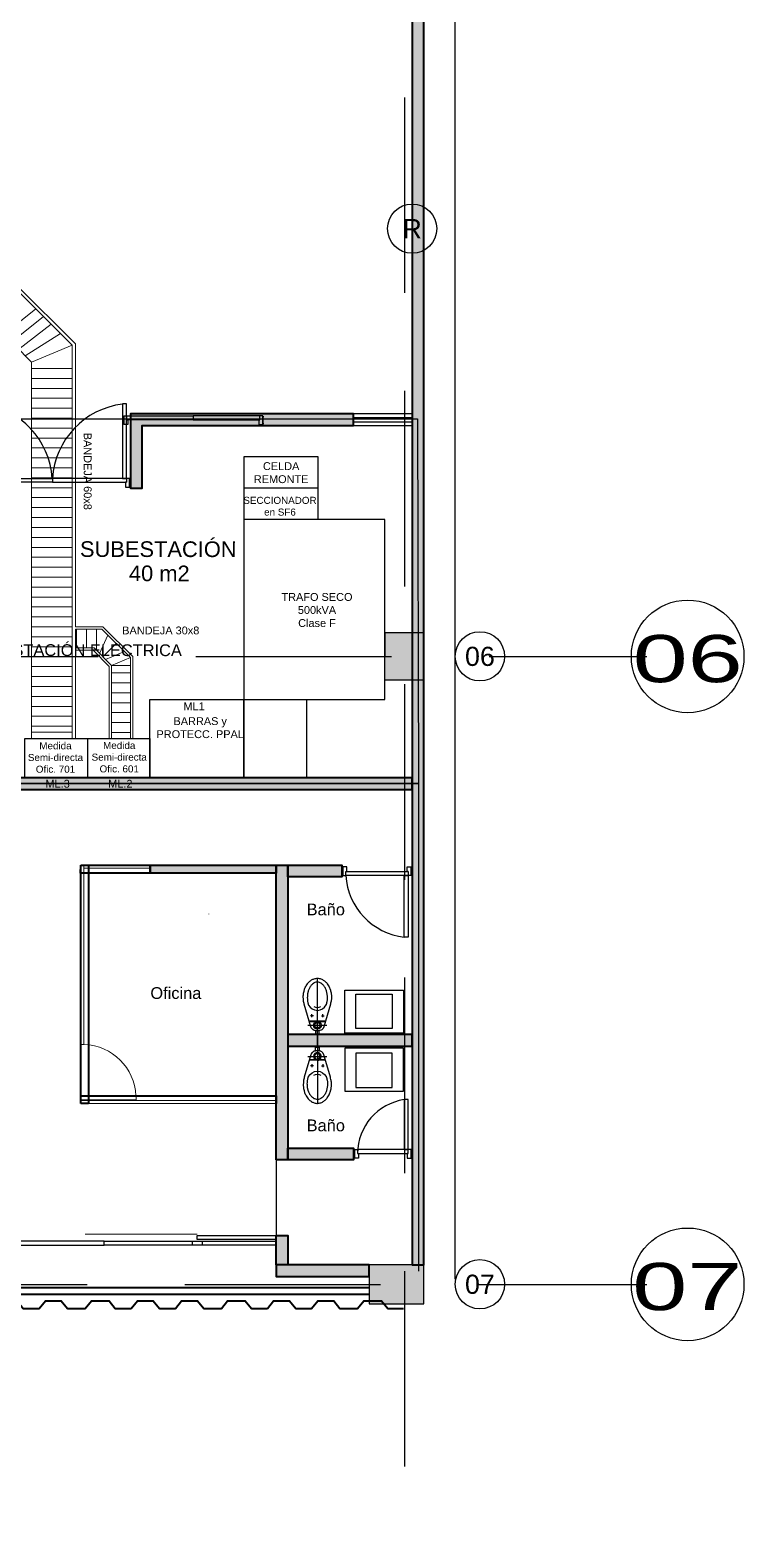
# Model space of a CAD drawing. Header units: millimetres. Extents: x -967 to 876, y -355 to 681.
# Drawn here: x 122.21 to 131.34, y -227.7 to -208.53 of the extents above; entities that cross this region are included whole.
import ezdxf
from ezdxf.enums import TextEntityAlignment as Align

# ---------------------------------------------------------------- set-up
doc = ezdxf.new("R2010")
doc.units = ezdxf.units.MM
for name, pattern in [('Center', [50.8, 31.75, -6.35, 6.35, -6.35]), ('DASHED2', [9.525, 6.35, -3.175]), ('HIDDEN', [9.525, 6.35, -3.175]), ('LÍNEAS_OCULTASX2', [0.75, 0.5, -0.25])]:
    doc.linetypes.add(name, pattern=pattern)
doc.layers.get('Defpoints').update_dxf_attribs({"color": 8})
for name, color, linetype, lineweight in [('-CN-GYD-BANDEJA TIPO ESCALERA', 140, 'Continuous', 18), ('Muro', 9, 'Continuous', 40), ('Piso', 251, 'Continuous', 30), ('RE80', 7, 'Continuous', 15), ('TEXTOS', 8, 'Continuous', 20), ('Textos 1', 7, 'Continuous', 25), ('Vidrio', 8, 'Continuous', 30)]:
    doc.layers.add(name, color=color, linetype=linetype, lineweight=lineweight)
for name, color, linetype in [('1amobla', 253, 'Continuous'), ('A-columnas', 6, 'Continuous'), ('A-HATCH CONCRETO', 8, 'Continuous'), ('A_CIRCULO DE EJES', 3, 'Continuous'), ('amobla', 2, 'Continuous'), ('AMOBLAMIENTO', 8, 'Continuous'), ('AS_GL DETECCION_PISO 2', 7, 'Continuous'), ('F-2', 8, 'Continuous'), ('GAB', 3, 'Continuous'), ('GG_PISO 1', 251, 'Continuous'), ('JCA_HATCH 254', 252, 'Continuous'), ('PROYECCION', 8, 'DASHED2')]:
    doc.layers.add(name, color=color, linetype=linetype)
doc.layers.add('PDF2_Geometría', color=7, linetype='Continuous', true_color=0x525252)
doc.styles.add('A_TEXT1', font='arial.ttf')
doc.styles.get("Standard").update_dxf_attribs({"font": 'arial.ttf'})
doc.styles.add('style2', font='arial.ttf', dxfattribs={"width": 1.5})

# ---------------------------------------------------------------- blocks, each defined once
blk = doc.blocks.new('A_B_Eje')
at = {"layer": 'A_CIRCULO DE EJES', "color": 0, "ltscale": 1.5}
blk.add_circle((0, 0), 0.0045, dxfattribs=at)
at = {"ltscale": 1.5, "style": 'A_TEXT1'}
blk.add_attdef('EJE', text='', height=0.0035, dxfattribs=at).set_placement((0, 0), align=Align.MIDDLE_CENTER)
blk = doc.blocks.new('estructura etapa 3')
at = {"layer": 'GG_PISO 1'}
h = blk.add_hatch(color=256, dxfattribs=at)
h.paths.add_polyline_path([(-91.651, -6658.124), (-91.651, -6657.624), (-92.35, -6657.624), (-92.35, -6658.124)])
h.paths.add_polyline_path([(-49.354, -6658.124), (-49.354, -6657.624), (-50.055, -6657.624), (-50.055, -6658.124)])
h.paths.add_polyline_path([(-56.053, -6658.124), (-56.053, -6657.624), (-56.753, -6657.624), (-56.753, -6658.124)])
h.paths.add_polyline_path([(-76.45, -6659.124), (-76.95, -6659.124), (-76.95, -6657.624), (-76.45, -6657.624)])
h.paths.add_polyline_path([(-83.95, -6659.124), (-84.45, -6659.124), (-84.45, -6657.624), (-83.95, -6657.624)])
h.paths.add_polyline_path([(-60.452, -6659.124), (-60.952, -6659.124), (-60.952, -6657.624), (-60.452, -6657.624)])
h.paths.add_polyline_path([(-67.95, -6659.124), (-68.45, -6659.124), (-68.45, -6657.624), (-67.95, -6657.624)])
h.paths.add_polyline_path([(-91.85, -6668.199), (-91.851, -6667.599), (-92.35, -6667.599), (-92.349, -6668.199)])
h.paths.add_polyline_path([(-49.354, -6668.199), (-49.354, -6667.599), (-49.854, -6667.599), (-49.854, -6668.199)])
h.paths.add_polyline_path([(-56.154, -6668.149), (-56.154, -6667.649), (-56.854, -6667.649), (-56.854, -6668.149)])
h.paths.add_polyline_path([(-59.952, -6667.649), (-59.952, -6668.149), (-61.452, -6668.149), (-61.452, -6667.649)])
h.paths.add_polyline_path([(-75.95, -6667.649), (-75.95, -6668.149), (-77.45, -6668.149), (-77.45, -6667.649)])
h.paths.add_polyline_path([(-68.95, -6667.649), (-68.95, -6668.149), (-67.45, -6668.149), (-67.45, -6667.649)])
h.paths.add_polyline_path([(-84.95, -6667.649), (-84.95, -6668.149), (-83.45, -6668.149), (-83.45, -6667.649)])
h.paths.add_polyline_path([(-91.85, -6676.199), (-91.85, -6675.599), (-92.349, -6675.599), (-92.349, -6676.199)])
h.paths.add_polyline_path([(-49.354, -6676.199), (-49.354, -6675.599), (-49.854, -6675.599), (-49.854, -6676.199)])
h.paths.add_polyline_path([(-56.154, -6676.149), (-56.154, -6675.649), (-56.754, -6675.649), (-56.754, -6676.149)])
h.paths.add_polyline_path([(-59.952, -6675.649), (-59.952, -6676.149), (-61.452, -6676.149), (-61.452, -6675.649)])
h.paths.add_polyline_path([(-75.95, -6675.649), (-75.95, -6676.149), (-77.45, -6676.149), (-77.45, -6675.649)])
h.paths.add_polyline_path([(-68.95, -6675.649), (-68.95, -6676.149), (-67.45, -6676.149), (-67.45, -6675.649)])
h.paths.add_polyline_path([(-84.95, -6675.649), (-84.95, -6676.149), (-83.45, -6676.149), (-83.45, -6675.649)])
h.paths.add_polyline_path([(-91.847, -6686.299), (-91.851, -6685.699), (-92.35, -6685.699), (-92.346, -6686.299)])
h.paths.add_polyline_path([(-49.354, -6686.299), (-49.354, -6685.699), (-49.854, -6685.699), (-49.854, -6686.299)])
h.paths.add_polyline_path([(-56.154, -6686.249), (-56.154, -6685.749), (-56.754, -6685.749), (-56.754, -6686.249)])
h.paths.add_polyline_path([(-59.952, -6685.749), (-59.952, -6686.249), (-61.452, -6686.249), (-61.452, -6685.749)])
h.paths.add_polyline_path([(-75.95, -6685.749), (-75.95, -6686.249), (-77.45, -6686.249), (-77.45, -6685.749)])
h.paths.add_polyline_path([(-68.95, -6685.749), (-68.95, -6686.249), (-67.45, -6686.249), (-67.45, -6685.749)])
h.paths.add_polyline_path([(-84.95, -6685.749), (-84.95, -6686.249), (-83.45, -6686.249), (-83.45, -6685.749)])
h.paths.add_polyline_path([(-49.353, -6694.294), (-49.354, -6693.699), (-49.855, -6693.699), (-49.854, -6694.294)])
h.paths.add_polyline_path([(-56.054, -6694.249), (-56.054, -6693.749), (-56.753, -6693.749), (-56.753, -6694.249)])
h.paths.add_polyline_path([(-91.651, -6694.249), (-91.651, -6693.749), (-92.35, -6693.749), (-92.35, -6694.249)])
h.paths.add_polyline_path([(-59.952, -6693.749), (-59.952, -6694.249), (-61.452, -6694.249), (-61.452, -6693.749)])
h.paths.add_polyline_path([(-75.95, -6693.749), (-75.95, -6694.249), (-77.45, -6694.249), (-77.45, -6693.749)])
h.paths.add_polyline_path([(-68.95, -6693.749), (-68.95, -6694.249), (-67.45, -6694.249), (-67.45, -6693.749)])
h.paths.add_polyline_path([(-84.95, -6693.749), (-84.95, -6694.249), (-83.45, -6694.249), (-83.45, -6693.749)])
h.paths.add_polyline_path([(-49.358, -6703.974), (-49.353, -6703.374), (-49.854, -6703.374), (-49.859, -6703.974)])
h.paths.add_polyline_path([(-56.054, -6703.924), (-56.054, -6703.424), (-56.753, -6703.424), (-56.753, -6703.924)])
h.paths.add_polyline_path([(-67.95, -6704.924), (-67.95, -6703.424), (-68.45, -6703.424), (-68.45, -6704.924)])
h.paths.add_polyline_path([(-91.651, -6703.924), (-91.651, -6703.424), (-92.35, -6703.424), (-92.35, -6703.924)])
h.paths.add_polyline_path([(-61.847, -6703.424), (-60.347, -6703.424), (-60.347, -6703.924), (-61.847, -6703.924)])
h.paths.add_polyline_path([(-83.95, -6704.924), (-83.95, -6703.424), (-84.45, -6703.424), (-84.45, -6704.924)])
h.paths.add_polyline_path([(-76.45, -6704.924), (-76.45, -6703.424), (-76.95, -6703.424), (-76.95, -6704.924)])
h.paths.add_polyline_path([(-49.354, -6711.949), (-49.354, -6711.449), (-50.054, -6711.449), (-50.054, -6711.949)])
h.paths.add_polyline_path([(-55.954, -6711.949), (-55.954, -6711.449), (-56.654, -6711.449), (-56.654, -6711.949)])
h.paths.add_polyline_path([(-91.65, -6711.949), (-91.65, -6711.449), (-92.35, -6711.449), (-92.35, -6711.949)])
h.paths.add_polyline_path([(-60.952, -6711.949), (-60.952, -6709.549), (-60.452, -6709.549), (-60.452, -6711.949)])
h.paths.add_polyline_path([(-68.45, -6709.549), (-68.45, -6711.949), (-67.95, -6711.949), (-67.95, -6709.549)])
h.paths.add_polyline_path([(-76.95, -6709.549), (-76.95, -6711.949), (-76.45, -6711.949), (-76.45, -6709.549)])
h.paths.add_polyline_path([(-83.95, -6709.549), (-83.95, -6711.949), (-84.45, -6711.949), (-84.45, -6709.549)])
at = {"layer": 'GG_PISO 1', "color": 253, "linetype": 'LÍNEAS_OCULTASX2', "ltscale": 5}
for p, q in [((-49.604, -6655.279), (-49.604, -6714.839)), ((-93.52, -6703.674), (-46.502, -6703.674)), ((-93.66, -6711.699), (-46.502, -6711.699))]:
    blk.add_line(p, q, dxfattribs=at)
at = {"layer": 'GG_PISO 1', "color": 0}
for points in [[(-49.358, -6703.974), (-49.353, -6703.374), (-49.854, -6703.374), (-49.859, -6703.974)], [(-49.354, -6711.949), (-49.354, -6711.449), (-50.054, -6711.449), (-50.054, -6711.949)]]:
    blk.add_lwpolyline(points, close=True, dxfattribs=at)
at = {"layer": 'GG_PISO 1', "linetype": 'Continuous'}
for centre in [(-45.982, -6703.674), (-45.982, -6711.699)]:
    blk.add_circle(centre, 0.72, dxfattribs=at)
at = {"layer": 'GG_PISO 1', "style": 'style2', "width": 1.5}
for s, p in [('06', (-46.684, -6704.004)), ('07', (-46.69, -6712.029))]:
    blk.add_text(s, height=0.6031, rotation=0.0293, dxfattribs=at).set_placement(p)
blk = doc.blocks.new('INODORO')
at = {"layer": 'AMOBLAMIENTO', "extrusion": (-1.55665e-06, -4.47371e-06, 1)}
for p, q in [((-0.051, 0.24, 13.502), (-0.089, 0.24, 13.502)), ((-0.07, 0.221, 13.502), (-0.07, 0.259, 13.502)), ((0.051, 0.24, 13.502), (0.089, 0.24, 13.502)), ((0.07, 0.221, 13.502), (0.07, 0.259, 13.502)), ((0.103, 0.17, 13.502), (-0.103, 0.17, 13.502)), ((-0.024, 0.164, 13.502), (-0.101, 0.164, 13.502)), ((0.101, 0.164, 13.502), (0.024, 0.164, 13.502))]:
    blk.add_line(p, q, dxfattribs=at)
at = {"layer": 'AMOBLAMIENTO', "extrusion": (-1.55665e-06, -4.47371e-06, 1), "elevation": 13.502, "flags": 128}
for points in [[(0.167, 0.387), (0.084, 0.101, -0.016701), (0.083, 0.097, -0.022806), (0.08, 0.091, -0.021821), (0.078, 0.086, -0.034751), (0.072, 0.078, -0.036571), (0.065, 0.07, -0.043988), (0.056, 0.062, -0.052185), (0.043, 0.055, -0.082496), (0.021, 0.05, -0.014668), (0.017, 0.05), (-0.017, 0.05, -0.083909), (-0.04, 0.054, -0.098699), (-0.063, 0.068, -0.082496), (-0.078, 0.086, -0.052185), (-0.083, 0.099, -0.009147), (-0.084, 0.101), (-0.167, 0.387, -0.038438), (-0.177, 0.436, -0.03221), (-0.18, 0.478, -0.004356), (-0.18, 0.484, -0.034754), (-0.176, 0.528, -0.021818), (-0.17, 0.556, -0.013779), (-0.166, 0.573, -0.009024), (-0.163, 0.582, -0.022804), (-0.154, 0.603, -0.021821), (-0.144, 0.623, -0.031515), (-0.127, 0.649, -0.003233), (-0.126, 0.651, -0.036571), (-0.107, 0.672, -0.043988), (-0.081, 0.694, -0.02205), (-0.066, 0.703, -0.030103), (-0.051, 0.71, -0.082496), (-0.008, 0.72, -0.014666), (0, 0.72, -0.083908), (0.045, 0.712, -0.043384), (0.066, 0.703, -0.055079), (0.101, 0.678, -0.050815), (0.127, 0.649, -0.03155), (0.144, 0.623, -0.052186), (0.165, 0.575, -0.001468), (0.166, 0.573, -0.042516), (0.177, 0.52, -0.03221), (0.18, 0.478, -0.004357), (0.18, 0.472, -0.034752), (0.176, 0.427, -0.02182), (0.17, 0.4, -0.009707), (0.167, 0.387)], [(0, 0.67, 0.014666), (-0.005, 0.67, 0.082496), (-0.032, 0.664, 0.044795), (-0.046, 0.657, 0.007375), (-0.05, 0.654, 0.043988), (-0.07, 0.638, 0.036571), (-0.084, 0.621, 0.018877), (-0.091, 0.612, 0.015864), (-0.098, 0.601, 0.021821), (-0.106, 0.584, 0.022804), (-0.114, 0.566, 0.01791), (-0.118, 0.551, 0.004894), (-0.12, 0.545, 0.021818), (-0.125, 0.52, 0.034754), (-0.128, 0.478, 0.004356), (-0.129, 0.472, 0.03221), (-0.126, 0.434, 0.03362), (-0.118, 0.394, 0.010353), (-0.116, 0.385, 0.008488), (-0.113, 0.378)], [(0.113, 0.378, 0.000935), (0.114, 0.379, 0.017908), (0.118, 0.394, 0.004894), (0.12, 0.399, 0.02182), (0.125, 0.425, 0.034752), (0.129, 0.467, 0.004357), (0.129, 0.472, 0.03221), (0.126, 0.511, 0.033619), (0.118, 0.551, 0.010353), (0.116, 0.56, 0.052186), (0.098, 0.601, 0.015899), (0.091, 0.612, 0.066511), (0.065, 0.642, 0.040373), (0.046, 0.657, 0.058094), (0.028, 0.665, 0.083908), (0, 0.67)]]:
    blk.add_lwpolyline(points, format="xyb", dxfattribs=at)
at = {"layer": 'AMOBLAMIENTO', "linetype": 'HIDDEN', "ltscale": 0.25, "extrusion": (-1.55665e-06, -4.47371e-06, 1), "elevation": 13.502}
for points in [[(0, -0.15), (0, 0.72)], [(-0.12, 0.12), (0.12, 0.12)]]:
    blk.add_lwpolyline(points, dxfattribs=at)
at = {"layer": 'AMOBLAMIENTO', "extrusion": (-1.55665e-06, -4.47371e-06, 1), "elevation": 13.502}
blk.add_lwpolyline([(0.025, 0.05), (-0.025, 0.05), (-0.025, 0), (0.025, 0)], close=True, dxfattribs=at)
at = {"layer": 'AMOBLAMIENTO', "extrusion": (-1.55665e-06, -4.47371e-06, 1)}
for major_axis, start_param, end_param in [((0.121, -0.042), 3.962815, 6.131668), ((0.0863, -0.03), 4.528683, 5.5658)]:
    blk.add_ellipse((0, 0.438, 13.502), major_axis=major_axis, ratio=1, start_param=start_param, end_param=end_param, dxfattribs=at)
for centre, major_axis in [((-0.07, 0.24, 13.502), (0.00567, -0.00197)), ((0.07, 0.24, 13.502), (0.00567, -0.00197)), ((0, 0.12, 13.502), (0.0472, -0.0164)), ((0, 0.12, 13.502), (0.0425, -0.0148)), ((0, 0.12, 13.502), (0.0331, -0.0115))]:
    blk.add_ellipse(centre, major_axis=major_axis, ratio=1, dxfattribs=at)
blk = doc.blocks.new('A$Ce042a74c')
at = {"layer": 'A-HATCH CONCRETO', "ltscale": 0.03}
h = blk.add_hatch(color=256, dxfattribs=at)
h.dxf.hatch_style = 1
h.paths.add_polyline_path([(37.983, 8.975), (36.988, 8.975), (36.988, 8.825), (37.983, 8.825)])
h.paths.add_polyline_path([(38.983, 11.675), (38.983, 8.175), (39.133, 8.175), (39.133, 11.675)])
h.paths.add_polyline_path([(38.983, 8.975), (38.983, 8.975), (38.983, 8.825), (38.983, 8.825)], flags=17)
h.paths.add_polyline_path([(35.488, 8.975), (30.936, 8.975), (30.936, 8.825), (35.488, 8.825)])
h.paths.add_polyline_path([(33.787, 8.825), (33.787, 8.825), (33.637, 8.825), (33.637, 8.825)], flags=17)
h.paths.add_polyline_path([(33.787, 6.462), (33.637, 6.462), (33.637, 7.823), (33.787, 7.823)])
h.paths.add_polyline_path([(33.637, 7.474), (33.637, 7.624), (33.003, 7.624), (33.003, 7.475)])
h.paths.add_polyline_path([(31.549, 7.475), (31.549, 7.625), (32.203, 7.625), (32.203, 7.475)])
h.paths.add_polyline_path([(30.185, 7.475), (30.185, 7.625), (30.749, 7.625), (30.749, 7.475)])
h.paths.add_polyline_path([(30.489, 6.462), (30.339, 6.462), (30.339, 7.475), (30.489, 7.475)])
h.paths.add_polyline_path([(32.138, 6.462), (31.988, 6.462), (31.988, 7.475), (32.138, 7.475)])
h.paths.add_polyline_path([(26.544, 6.462), (33.787, 6.462), (33.787, 6.312), (26.544, 6.312)])
h.paths.add_polyline_path([(26.694, 7.475), (26.694, 7.625), (28.886, 7.625), (28.886, 7.475)])
h.paths.add_polyline_path([(26.545, 6.462), (26.543, 8.975), (26.693, 8.974), (26.693, 8.824), (26.694, 8.825), (26.695, 6.462)])
h.paths.add_polyline_path([(27.446, 6.462), (27.296, 6.462), (27.296, 6.462), (27.446, 6.462)])
h.paths.add_polyline_path([(26.546, 11.676), (26.546, 9.875), (26.691, 9.875), (26.696, 11.676)])
h.paths.add_polyline_path([(31.087, 8.975), (30.936, 8.975), (30.936, 9.977), (29.034, 9.977), (29.036, 8.975), (28.886, 8.975), (28.883, 10.126), (29.836, 10.126), (29.836, 11.675), (29.986, 11.675), (29.986, 10.126), (30.936, 10.126), (30.936, 11.675), (31.087, 11.675)])
h.paths.add_polyline_path([(31.886, 8.975), (32.036, 8.975), (32.036, 8.975)])
h.paths.add_polyline_path([(26.547, 11.675), (39.133, 11.675), (39.133, 11.825), (26.547, 11.825)])
h.paths.add_polyline_path([(47.081, 11.675), (44.231, 11.675), (44.231, 11.825), (47.081, 11.825)])
h.paths.add_polyline_path([(47.981, 54.675), (47.831, 54.675), (47.831, 3.892), (46.241, 3.892), (46.241, 5.906), (46.931, 5.906), (46.931, 6.056), (46.091, 6.056), (46.091, 2.292), (47.081, 2.292), (47.081, 2.442), (46.241, 2.442), (46.241, 3.742), (47.831, 3.742), (47.831, 0.95), (47.981, 0.95)])
h.paths.add_polyline_path([(27.346, 2.91), (27.373, 2.76), (26.695, 2.76), (26.695, 0.54), (26.544, 0.54), (26.544, 2.91)])
h.paths.add_polyline_path([(29.883, 2.91), (29.911, 2.76), (28.348, 2.76), (28.377, 2.91)])
h.paths.add_polyline_path([(32.1, 2.91), (32.129, 2.76), (30.885, 2.76), (30.914, 2.91)])
h.paths.add_polyline_path([(31.438, 0.54), (31.588, 0.54), (31.588, 0.566), (31.588, 2.76), (31.438, 2.76), (31.438, 0.566)])
h.paths.add_polyline_path([(33.14, 2.91), (33.113, 2.76), (33.737, 2.76), (33.737, 0.54), (33.887, 0.54), (33.887, 2.91)])
h.paths.add_polyline_path([(26.545, 0.39), (33.887, 0.39), (33.887, 0.54), (26.545, 0.54)])
h.paths.add_polyline_path([(7.925, 54.676), (7.925, 54.826), (3.1, 54.825), (3.1, 54.675)])
h.paths.add_polyline_path([(37.395, 51.521), (37.245, 51.521), (37.245, 54.675), (37.395, 54.675)])
h.paths.add_polyline_path([(36.533, 51.671), (36.383, 51.671), (36.383, 53.275), (36.533, 53.275)])
h.paths.add_polyline_path([(28.886, 51.521), (28.886, 51.671), (37.245, 51.671), (37.245, 51.521)])
h.paths.add_polyline_path([(36.383, 54.325), (36.383, 54.475)])
h.paths.add_polyline_path([(29.036, 52.667), (28.886, 52.667), (28.886, 53.275), (29.036, 53.275)], flags=0)
h.paths.add_polyline_path([(29.036, 52.667), (28.886, 52.667), (28.886, 53.275), (29.036, 53.275)], flags=17)
h.paths.add_polyline_path([(29.036, 52.667), (28.886, 52.667), (28.886, 53.275), (29.036, 53.275)], flags=17)
h = blk.add_hatch(color=256, dxfattribs=at)
h.dxf.hatch_style = 1
h.paths.add_polyline_path([(47.831, 7.024), (47.831, 7.174), (39.133, 7.174), (39.133, 7.175), (38.983, 7.175), (38.983, 7.174), (36.383, 7.175), (36.383, 6.312), (36.883, 6.311), (36.883, 7.025), (36.733, 7.025), (36.733, 6.461), (36.533, 6.462), (36.533, 7.025)])
h = blk.add_hatch(color=256, dxfattribs=at)
h.dxf.hatch_style = 1
h.paths.add_polyline_path([(46.091, 0.95), (46.091, 1.323), (46.241, 1.323), (46.241, 0.95)])
h.paths.add_polyline_path([(47.282, 0.95), (46.091, 0.95), (46.091, 0.8), (47.282, 0.8)])
at = {"layer": 'JCA_HATCH 254', "transparency": 33554687}
h = blk.add_hatch(color=256, dxfattribs=at)
h.dxf.hatch_style = 1
h.paths.add_polyline_path([(47.081, 11.825), (44.231, 11.825), (44.231, 10.875), (44.381, 10.875), (44.381, 11.675), (47.081, 11.675)])
at = {"layer": 'JCA_HATCH 254', "linetype": 'Continuous', "lineweight": -3, "ltscale": 0.3, "transparency": 33554687}
h = blk.add_hatch(color=256, dxfattribs=at)
h.dxf.hatch_style = 1
h.paths.add_polyline_path([(44.482, 6.056), (46.091, 6.056), (46.091, 5.956), (44.482, 5.956)])
at = {"layer": '1amobla', "linetype": 'Continuous', "ltscale": 0.3}
blk.add_line((46.931, 6.056), (46.931, 6.024), dxfattribs=at)
at = {"layer": 'A-columnas'}
blk.add_line((47.831, 11.825), (47.831, 11.675), dxfattribs=at)
blk.add_lwpolyline([(47.081, 11.825), (44.231, 11.825), (44.231, 10.875)], dxfattribs=at)
at = {"layer": 'amobla', "ltscale": 0.03}
blk.add_line((45.033, 11.75), (45.033, 11.75), dxfattribs=at)
at = {"layer": 'AMOBLAMIENTO'}
for points in [[(44.129, 11.001), (44.18, 11.001), (44.18, 11.951), (44.129, 11.951)], [(42.281, 10.95), (42.281, 11.001), (43.231, 11.001), (43.231, 10.95)], [(47.78, 5.975), (47.78, 5.924), (46.981, 5.924), (46.981, 5.975)], [(47.729, 5.924), (47.78, 5.924), (47.78, 5.137), (47.729, 5.137)], [(47.729, 2.423), (47.78, 2.423), (47.78, 3.061), (47.729, 3.061)], [(47.78, 2.373), (47.78, 2.423), (47.131, 2.423), (47.131, 2.373)]]:
    blk.add_lwpolyline(points, close=True, dxfattribs=at)
for points in [[(44.18, 11.001), (43.231, 11.001), (43.231, 10.95), (44.18, 10.95)], [(44.167, 10.95), (44.167, 10.888), (44.218, 10.888), (44.218, 11.001), (44.18, 11.001), (44.18, 10.95), (44.167, 10.95)], [(44.231, 10.988), (44.218, 10.988), (44.218, 10.901), (44.231, 10.901)], [(46.931, 5.937), (46.943, 5.937), (46.943, 6.024), (46.931, 6.024)], [(46.981, 5.975), (46.994, 5.975), (46.994, 6.037), (46.943, 6.037), (46.943, 5.924), (46.981, 5.924)], [(47.78, 5.975), (47.767, 5.975), (47.767, 6.037), (47.818, 6.037), (47.818, 5.924), (47.78, 5.924)], [(47.831, 5.937), (47.818, 5.937), (47.818, 6.024), (47.831, 6.024)], [(47.081, 2.411), (47.093, 2.411), (47.093, 2.324), (47.081, 2.324)], [(47.131, 2.373), (47.144, 2.373), (47.144, 2.311), (47.093, 2.311), (47.093, 2.423), (47.131, 2.423)], [(47.78, 2.373), (47.767, 2.373), (47.767, 2.311), (47.818, 2.311), (47.818, 2.423), (47.78, 2.423)], [(47.831, 2.411), (47.818, 2.411), (47.818, 2.324), (47.831, 2.324)]]:
    blk.add_lwpolyline(points, dxfattribs=at)
at = {"layer": 'AMOBLAMIENTO', "elevation": 0}
for points in [[(47.72, 3.908), (46.969, 3.908), (46.969, 4.458), (47.72, 4.458)], [(47.576, 4.408), (47.576, 3.97), (47.109, 3.97), (47.109, 4.408)], [(47.72, 3.717), (46.969, 3.717), (46.969, 3.167), (47.72, 3.167)], [(47.576, 3.217), (47.576, 3.655), (47.109, 3.655), (47.109, 3.217)]]:
    blk.add_lwpolyline(points, close=True, dxfattribs=at)
at = {"layer": 'AMOBLAMIENTO'}
for centre, radius, start, end in [((42.207, 10.932), 1.026, 3.8335, 82.9806), ((44.255, 10.932), 1.026, 97.0194, 176.1665), ((47.829, 5.98), 0.849, 183.7828, 263.2612), ((47.833, 2.367), 0.701, 98.4881, 179.5462)]:
    blk.add_arc(centre, radius, start, end, dxfattribs=at)
at = {"layer": 'Muro'}
for points in [[(47.981, 54.675), (47.831, 54.675), (47.831, 0.95), (47.981, 0.95)], [(47.831, 7.024), (47.831, 7.174), (36.533, 7.175), (36.533, 7.025)], [(46.091, 2.292), (46.091, 6.056), (46.241, 6.056), (46.241, 2.292)], [(46.241, 6.056), (46.931, 6.056), (46.931, 5.906), (46.241, 5.906)], [(47.831, 3.892), (46.241, 3.892), (46.241, 3.742), (47.831, 3.742)], [(46.241, 2.442), (47.081, 2.442), (47.081, 2.292), (46.241, 2.292)], [(46.091, 0.95), (46.091, 1.323), (46.241, 1.323), (46.241, 0.95)], [(47.282, 0.95), (46.091, 0.95), (46.091, 0.8), (47.282, 0.8)]]:
    blk.add_lwpolyline(points, close=True, dxfattribs=at)
for points in [[(47.081, 11.825), (44.231, 11.825), (44.231, 10.875), (44.381, 10.875), (44.381, 11.675), (47.081, 11.675), (47.081, 11.825)], [(47.282, 0.654), (36.883, 0.654), (36.883, 0.574), (47.282, 0.574)], [(42.497, 0.39), (42.577, 0.49), (42.78, 0.49), (42.86, 0.39), (43.062, 0.39), (43.142, 0.49), (43.345, 0.49), (43.425, 0.39), (43.65, 0.39), (43.73, 0.49), (43.956, 0.49), (44.036, 0.39), (44.238, 0.39)], [(44.238, 0.39), (44.318, 0.49), (44.521, 0.49), (44.601, 0.39), (44.804, 0.39), (44.884, 0.49), (45.087, 0.49), (45.167, 0.39), (45.392, 0.39), (45.472, 0.49), (45.697, 0.49), (45.777, 0.39), (45.98, 0.39)], [(45.98, 0.39), (46.06, 0.49), (46.263, 0.49), (46.343, 0.39), (46.545, 0.39), (46.625, 0.49), (46.828, 0.49), (46.908, 0.39), (47.134, 0.39), (47.214, 0.49), (47.439, 0.49), (47.519, 0.39), (47.722, 0.39)]]:
    blk.add_lwpolyline(points, dxfattribs=at)
at = {"layer": 'Muro', "linetype": 'Center', "transparency": 33554687}
blk.add_lwpolyline([(43.594, 6.056), (44.482, 6.056), (44.481, 5.956), (43.593, 5.956)], close=True, dxfattribs=at)
for points in [[(43.693, 6.056), (43.693, 3.011), (43.594, 3.011), (43.594, 6.056), (44.482, 6.056)], [(43.594, 3.011), (43.594, 3.111), (46.091, 3.111), (46.091, 3.011)]]:
    blk.add_lwpolyline(points, dxfattribs=at)
at = {"layer": 'Muro', "transparency": 33554687}
blk.add_lwpolyline([(44.482, 6.056), (46.091, 6.056), (46.091, 5.956), (44.482, 5.956)], close=True, dxfattribs=at)
at = {"layer": 'PDF2_Geometría', "linetype": 'Continuous', "lineweight": 9, "transparency": 33554687}
for points in [[(43.594, 6.056), (43.594, 3.767), (43.633, 3.767), (43.633, 6.056)], [(43.633, 6.017), (44.482, 6.017), (44.482, 6.056)], [(43.594, 3.058), (44.301, 3.058), (44.301, 3.11), (43.594, 3.11)], [(43.594, 3.011), (46.091, 3.011), (46.091, 3.048), (43.594, 3.048)]]:
    blk.add_lwpolyline(points, dxfattribs=at)
at = {"layer": 'PDF2_Geometría', "linetype": 'Continuous', "lineweight": 9}
blk.add_lwpolyline([(45.231, 5.435), (45.231, 5.43)], dxfattribs=at)
at = {"layer": 'PDF2_Geometría', "linetype": 'Continuous', "lineweight": 9, "transparency": 33554687}
blk.add_arc((43.608, 3.075), 0.693, 2.8896, 87.1904, dxfattribs=at)
at = {"layer": 'Piso'}
blk.add_line((48.382, 0.767), (48.382, 19.086, -41.255), dxfattribs=at)
at = {"layer": 'Vidrio'}
for points in [[(47.081, 11.825), (47.081, 11.675), (47.831, 11.675), (47.831, 11.825)], [(47.081, 11.775), (47.081, 11.725), (47.831, 11.725), (47.831, 11.775)], [(42.642, 1.251), (42.642, 1.201), (43.893, 1.201), (43.893, 1.251)], [(45.145, 1.251), (45.145, 1.201), (43.893, 1.201), (43.893, 1.251)], [(46.091, 1.251), (46.091, 1.201), (45.023, 1.201), (45.023, 1.251)], [(46.091, 1.323), (46.091, 1.273), (45.082, 1.273), (45.082, 1.323)]]:
    blk.add_lwpolyline(points, close=True, dxfattribs=at)
at = {"layer": 'AMOBLAMIENTO', "extrusion": (0, 0, -1), "xscale": -1, "zscale": -1, "rotation": 359.9999841422492}
blk.add_blockref('INODORO', (-46.619, 3.892, 13.502), dxfattribs=at)
at = {"layer": 'AMOBLAMIENTO', "extrusion": (0, 0, -1), "zscale": -1, "rotation": 180.0000158577508}
blk.add_blockref('INODORO', (-46.619, 3.733, 13.502), dxfattribs=at)
at = {"layer": 'AS_GL DETECCION_PISO 2', "linetype": 'Continuous', "lineweight": 50}
blk.add_blockref('estructura etapa 3', (97.335, 6712.399), dxfattribs=at)
at = {"layer": 'TEXTOS', "color": 8}
for s, p in [('SUB-ESTACIÓN ELECTRICA', (42.081, 8.732)), ('Baño', (46.482, 5.417)), ('Baño', (46.482, 2.657))]:
    blk.add_text(s, height=0.15, rotation=359.9331, dxfattribs=at).set_placement(p)
at = {"layer": 'TEXTOS', "color": 8, "transparency": 33554687}
blk.add_text('Oficina', height=0.15, rotation=359.9331, dxfattribs=at).set_placement((44.484, 4.348))

msp = doc.modelspace()

# ---------------------------------------------------------------- hatches: boundary and pattern name
at = {"layer": '-CN-GYD-BANDEJA TIPO ESCALERA'}
h = msp.add_hatch(dxfattribs=at)
h.set_pattern_fill('ANSI31', color=256, scale=0.04, angle=135)
h.paths.add_polyline_path([(122.753, -212.768), (122.233, -212.768), (122.233, -217.5), (122.753, -217.5)])
at = {"layer": '-CN-GYD-BANDEJA TIPO ESCALERA', "lineweight": 13}
h = msp.add_hatch(dxfattribs=at)
h.set_pattern_fill('ANSI31', color=1, scale=0.04, angle=45)
h.paths.add_polyline_path([(123.065, -216.184), (122.793, -216.184), (122.793, -216.424), (123.034, -216.424), (123.063, -216.454)])
h = msp.add_hatch(dxfattribs=at)
h.set_pattern_fill('ANSI31', color=1, scale=0.04, angle=315)
h.set_pattern_definition([(360, (244.47454, -433.78535), (2e-17, 0.127), [])])
h.paths.add_polyline_path([(123.256, -217.582), (123.496, -217.582), (123.496, -216.647), (123.256, -216.647)])

# ---------------------------------------------------------------- linework, layer by layer
at = {"layer": '-CN-GYD-BANDEJA TIPO ESCALERA', "color": 1, "lineweight": 13}
for p, q in [((123.18, -216.57), (123.42, -216.471)), ((123.256, -216.647), (123.496, -216.547))]:
    msp.add_line(p, q, dxfattribs=at)
at = {"layer": '-CN-GYD-BANDEJA TIPO ESCALERA'}
for points in [[(112.566, -218.635), (112.606, -218.635), (112.606, -219.835), (111.842, -220.599), (104.939, -220.599), (104.177, -219.837), (104.177, -212.539), (104.939, -211.777), (122.032, -211.777), (122.793, -212.539), (122.793, -216.154)], [(112.566, -218.635), (112.566, -219.818), (111.825, -220.559), (104.955, -220.559), (104.217, -219.821), (104.217, -212.556), (104.955, -211.817), (122.015, -211.817), (122.753, -212.556), (122.753, -217.582)], [(122.286, -212.088), (121.878, -212.416)], [(122.384, -212.187), (121.976, -212.514)], [(122.233, -217.582), (122.233, -212.771), (121.8, -212.338), (105.171, -212.338), (104.737, -212.771), (104.737, -219.605), (105.171, -220.039), (111.61, -220.039), (112.046, -219.603), (112.046, -218.635)], [(122.069, -212.607), (122.483, -212.285)], [(122.233, -212.771), (122.753, -212.556)], [(122.793, -216.184), (122.793, -216.424)], [(122.793, -216.454), (122.793, -217.582)], [(122.233, -217.581), (122.193, -217.582)], [(122.233, -217.5), (122.753, -217.5)]]:
    msp.add_lwpolyline(points, dxfattribs=at)
at = {"layer": '-CN-GYD-BANDEJA TIPO ESCALERA', "lineweight": 13}
msp.add_lwpolyline([(122.152, -212.689), (122.602, -212.404)], dxfattribs=at)
at = {"layer": '-CN-GYD-BANDEJA TIPO ESCALERA', "color": 1, "lineweight": 13}
for points in [[(122.793, -216.154), (123.145, -216.154), (123.526, -216.535), (123.526, -217.582)], [(122.793, -216.184), (123.133, -216.184), (123.496, -216.547), (123.496, -217.582)], [(123.063, -216.454), (123.063, -216.184)], [(123.256, -217.582), (123.256, -216.647), (123.034, -216.424), (122.793, -216.424)], [(123.103, -216.494), (123.21, -216.261)], [(123.145, -216.536), (123.315, -216.366)], [(123.226, -217.582), (123.226, -216.659), (123.021, -216.454), (122.793, -216.454)], [(123.256, -216.647), (123.496, -216.647)]]:
    msp.add_lwpolyline(points, dxfattribs=at)
at = {"layer": 'Defpoints'}
msp.add_lwpolyline([(127.169, -213.496), (127.179, -218.157), (118.455, -218.157), (118.454, -213.496)], close=True, dxfattribs=at)
msp.add_lwpolyline([(115.86, -223.954), (115.859, -218.157), (118.027, -218.157), (118.038, -218.878), (118.584, -218.88), (118.572, -218.157), (127.179, -218.157), (127.179, -224.39)], dxfattribs=at)
at = {"layer": 'F-2'}
for p, q in [((123.414, -213.569), (123.414, -213.456)), ((123.414, -213.456), (123.452, -213.456)), ((123.452, -213.507), (123.465, -213.507)), ((123.465, -213.507), (123.465, -213.569)), ((125.138, -213.507), (125.138, -213.569)), ((125.151, -213.507), (125.138, -213.507)), ((125.189, -213.456), (125.151, -213.456)), ((125.189, -213.569), (125.189, -213.456)), ((123.465, -213.569), (123.414, -213.569)), ((125.138, -213.569), (125.189, -213.569))]:
    msp.add_line(p, q, dxfattribs=at)
for points in [[(123.401, -213.469), (123.414, -213.469), (123.414, -213.556), (123.401, -213.556)], [(125.201, -213.469), (125.189, -213.469), (125.189, -213.556), (125.201, -213.556)]]:
    msp.add_lwpolyline(points, dxfattribs=at)
for points in [[(123.452, -213.456), (124.301, -213.456), (124.301, -213.507), (123.452, -213.507)], [(125.151, -213.456), (124.301, -213.456), (124.301, -213.507), (125.151, -213.507)]]:
    msp.add_lwpolyline(points, close=True, dxfattribs=at)
at = {"layer": 'GAB'}
msp.add_line((123.747, -218.082), (122.147, -218.082), dxfattribs=at)
for points in [[(124.949, -213.982), (124.949, -218.082), (123.747, -218.082), (123.747, -217.082), (126.749, -217.082)], [(125.899, -213.982), (124.949, -213.982)], [(125.899, -214.782), (125.899, -213.982)], [(125.899, -214.382), (124.949, -214.382)], [(126.749, -217.082), (126.749, -214.782), (124.949, -214.782)], [(122.147, -218.082), (122.147, -217.582), (123.747, -217.582)], [(122.947, -217.582), (122.947, -218.082)], [(123.747, -217.582), (123.747, -218.082)]]:
    msp.add_lwpolyline(points, dxfattribs=at)
msp.add_lwpolyline([(124.949, -217.082), (125.749, -217.082), (125.749, -218.082), (124.949, -218.082)], close=True, dxfattribs=at)
at = {"layer": 'PROYECCION'}
msp.add_line((125.359, -222.965), (125.359, -223.933), dxfattribs=at)
at = {"layer": 'TEXTOS'}
msp.add_line((124.352, -223.916), (122.919, -223.916), dxfattribs=at)

# ---------------------------------------------------------------- block references
ref = msp.add_blockref('A_B_Eje', (127.099, -211.065), dxfattribs=dict(xscale=70, yscale=70, zscale=70))
ref.add_attrib('EJE', 'R', dxfattribs={"color": 7, "ltscale": 1.5, "height": 0.245, "style": 'A_TEXT1'}).set_placement((127.099, -211.065), align=Align.MIDDLE_CENTER)
ref = msp.add_blockref('A_B_Eje', (127.965, -216.531), dxfattribs=dict(xscale=70, yscale=70, zscale=70))
ref.add_attrib('EJE', '06', dxfattribs={"color": 7, "ltscale": 1.5, "height": 0.245, "style": 'A_TEXT1'}).set_placement((127.965, -216.531), align=Align.MIDDLE_CENTER)
ref = msp.add_blockref('A_B_Eje', (127.965, -224.556), dxfattribs=dict(xscale=70, yscale=70, zscale=70))
ref.add_attrib('EJE', '07', dxfattribs={"color": 7, "ltscale": 1.5, "height": 0.245, "style": 'A_TEXT1'}).set_placement((127.965, -224.556), align=Align.MIDDLE_CENTER)

# ---------------------------------------------------------------- texts
at = {"layer": 'RE80', "ltscale": 0.015, "attachment_point": 5}
for s, insert, char_height, width in [('\\pxqc;CELDA REMONTE', (125.424, -214.184, -1417.062), 0.1, 0.95), ('\\pxqc;SECCIONADOR en SF6', (125.409, -214.613), 0.09, 1.08), ('\\pxqc;BARRAS y PROTECC. PPAL', (124.389, -217.443), 0.1, 1.20246), ('Medida Semi-directa Ofic. 701', (122.539, -217.824), 0.09, 0.81541), ('Medida Semi-directa Ofic. 601', (123.354, -217.82), 0.09, 0.81541)]:
    msp.add_mtext(s, dxfattribs=dict(at, insert=insert, char_height=char_height, width=width))
at = {"layer": 'RE80', "insert": (124.808, -215.722), "char_height": 0.1, "width": 2.14862, "attachment_point": 1}
msp.add_mtext('\\pxqc;TRAFO SECO\\P500kVA\\PClase F', dxfattribs=at)
at = {"layer": 'TEXTOS'}
for s, p in [('SUBESTACIÓN', (122.852, -215.26)), ('40 m2', (123.478, -215.57))]:
    msp.add_text(s, height=0.2, rotation=359.9331, dxfattribs=at).set_placement(p)
at = {"layer": 'Textos 1'}
for s, p in [('ML.3', (122.411, -218.209, 0)), ('ML.2', (123.213, -218.209, 0))]:
    msp.add_text(s, height=0.1, dxfattribs=at).set_placement(p)
at = {"layer": 'Textos 1', "insert": (124.311, -217.169, 200.434), "char_height": 0.1, "width": 1.25, "attachment_point": 5}
msp.add_mtext('ML1 ', dxfattribs=at)

# ---------------------------------------------------------------- next in the draw order: texts
at = {"layer": 'Textos 1', "insert": (123.001, -213.673), "char_height": 0.1, "width": 6.217248937900877e-15, "attachment_point": 1, "rotation": 270, "bg_fill": 3, "box_fill_scale": 1.5, "bg_fill_color": 256, "bg_fill_transparency": 0}
msp.add_mtext('BANDEJA 60x8 ', dxfattribs=at)
at = {"layer": 'Textos 1', "insert": (123.392, -216.15), "char_height": 0.1, "width": 6.217248937900877e-15, "attachment_point": 1, "bg_fill": 3, "box_fill_scale": 1.5, "bg_fill_color": 256, "bg_fill_transparency": 0}
msp.add_mtext('BANDEJA 30x8 ', dxfattribs=at)

# ---------------------------------------------------------------- next in the draw order: block references
msp.add_blockref('A$Ce042a74c', (79.268, -225.257))

doc.saveas('drawing.dxf')
